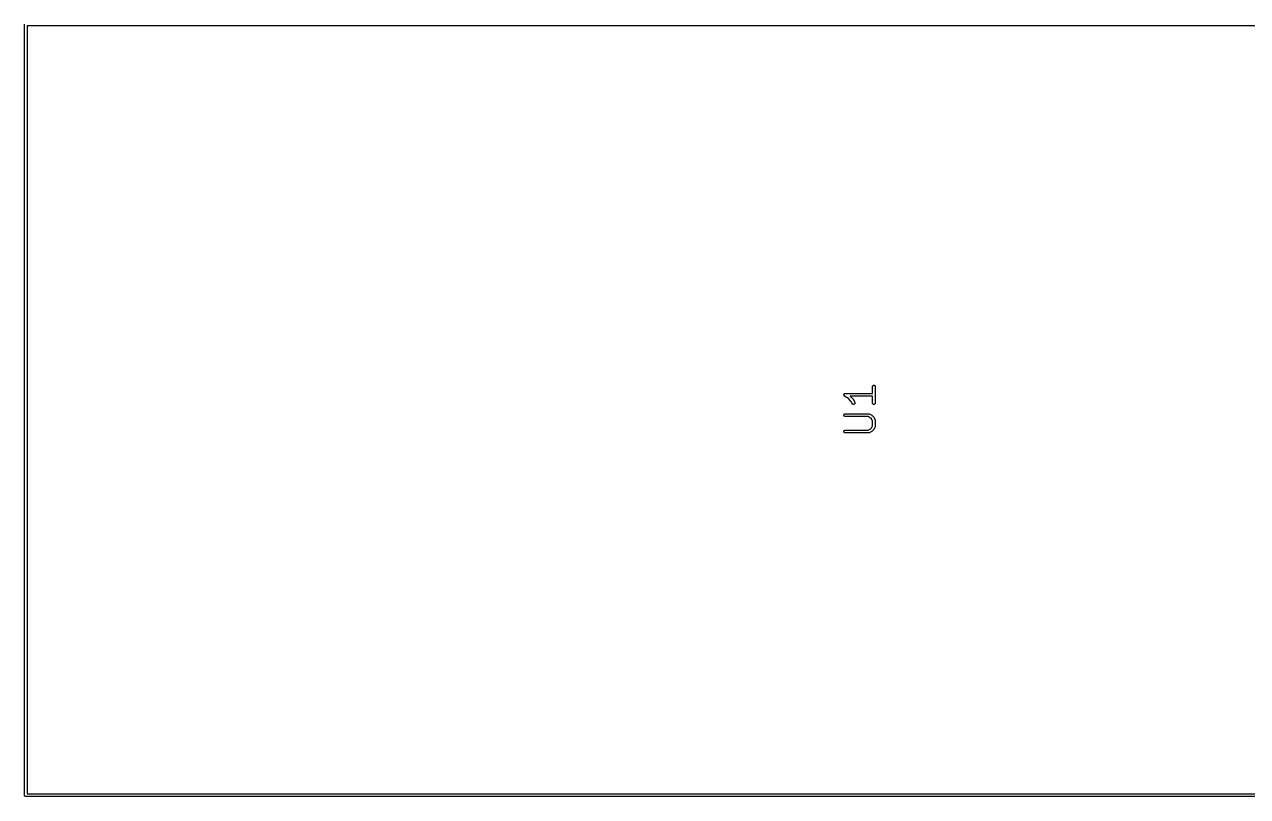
# Model space of a CAD drawing. Header units: metres. Extents: x 89 to 153, y -105 to 4.
# Drawn here: x 88.54 to 131.37, y -72.02 to -44.98 of the extents above; entities that cross this region are included whole.
import ezdxf

# ---------------------------------------------------------------- set-up
doc = ezdxf.new("R2010")
doc.units = ezdxf.units.M

msp = doc.modelspace()

# ---------------------------------------------------------------- linework, layer by layer
for points in [[(88.54, -44.975), (88.541, -44.97)], [(153.06, -72.025), (88.59, -72.025), (88.585, -72.024), (88.58, -72.024), (88.576, -72.022), (88.571, -72.021), (88.567, -72.019), (88.562, -72.016), (88.559, -72.013), (88.555, -72.01), (88.552, -72.006), (88.549, -72.003), (88.546, -71.998), (88.544, -71.994), (88.543, -71.989), (88.541, -71.985), (88.541, -71.98), (88.54, -71.975), (88.54, -44.975)], [(134.225, -45.025), (88.64, -45.025), (88.64, -45.025), (88.64, -45.025), (88.64, -45.025), (88.64, -45.025), (88.64, -45.025), (88.64, -45.025), (88.64, -45.025), (88.64, -45.025), (88.64, -45.025), (88.64, -45.025), (88.64, -45.025), (88.64, -45.025), (88.64, -45.025), (88.64, -45.025), (88.64, -45.025), (88.64, -45.025), (88.64, -45.025), (88.64, -45.025), (88.64, -45.025), (88.64, -45.025), (88.64, -45.025), (88.64, -45.025), (88.64, -45.025), (88.64, -45.025), (88.64, -45.025), (88.64, -45.025), (88.64, -45.025), (88.64, -45.025), (88.64, -45.025), (88.64, -45.025), (88.64, -45.025), (88.64, -45.025), (88.64, -45.025), (88.64, -45.025), (88.64, -45.025), (88.64, -45.025), (88.64, -45.025), (88.64, -45.025), (88.64, -45.025), (88.64, -45.025), (88.64, -45.025), (88.64, -45.025), (88.64, -45.025), (88.64, -45.025), (88.64, -45.025), (88.64, -45.025), (88.64, -45.025), (88.64, -45.025), (88.64, -45.025), (88.64, -45.025), (88.64, -45.025), (88.64, -45.025), (88.64, -45.025), (88.64, -45.025), (88.64, -45.025), (88.64, -45.025), (88.64, -45.025), (88.64, -45.025), (88.64, -45.025), (88.64, -45.025), (88.64, -45.025), (88.64, -45.025), (88.64, -45.025), (88.64, -45.025), (88.64, -45.025), (88.64, -45.025), (88.64, -45.025), (88.64, -45.025), (88.64, -45.025), (88.64, -45.025), (88.64, -45.025), (88.64, -45.025), (88.64, -45.025), (88.64, -45.025), (88.64, -45.025), (88.64, -45.025), (88.64, -45.025), (88.64, -45.025), (88.64, -45.025), (88.64, -45.025), (88.64, -45.025), (88.64, -45.025), (88.64, -45.025), (88.64, -45.025), (88.64, -45.025), (88.64, -45.025), (88.64, -45.025), (88.64, -45.025), (88.64, -45.025), (88.64, -45.025), (88.64, -45.025), (88.64, -45.025), (88.64, -45.025), (88.64, -45.025), (88.64, -45.025), (88.64, -45.025), (88.64, -45.025), (88.64, -71.925), (88.64, -71.925), (88.64, -71.925), (88.64, -71.925), (88.64, -71.925), (88.64, -71.925), (88.64, -71.925), (88.64, -71.925), (88.64, -71.925), (88.64, -71.925), (88.64, -71.925), (88.64, -71.925), (88.64, -71.925), (88.64, -71.925), (88.64, -71.925), (88.64, -71.925), (88.64, -71.925), (88.64, -71.925), (88.64, -71.925), (88.64, -71.925), (88.64, -71.925), (88.64, -71.925), (88.64, -71.925), (88.64, -71.925), (88.64, -71.925), (88.64, -71.925), (88.64, -71.925), (88.64, -71.925), (88.64, -71.925), (88.64, -71.925), (88.64, -71.925), (88.64, -71.925), (88.64, -71.925), (88.64, -71.925), (88.64, -71.925), (88.64, -71.925), (88.64, -71.925), (88.64, -71.925), (88.64, -71.925), (88.64, -71.925), (88.64, -71.925), (88.64, -71.925), (88.64, -71.925), (88.64, -71.925), (88.64, -71.925), (88.64, -71.925), (88.64, -71.925), (88.64, -71.925), (88.64, -71.925), (88.64, -71.925), (88.64, -71.925), (88.64, -71.925), (88.64, -71.925), (88.64, -71.925), (88.64, -71.925), (88.64, -71.925), (88.64, -71.925), (88.64, -71.925), (88.64, -71.925), (88.64, -71.925), (88.64, -71.925), (88.64, -71.925), (88.64, -71.925), (88.64, -71.925), (88.64, -71.925), (88.64, -71.925), (88.64, -71.925), (88.64, -71.925), (88.64, -71.925), (88.64, -71.925), (88.64, -71.925), (88.64, -71.925), (88.64, -71.925), (88.64, -71.925), (88.64, -71.925), (88.64, -71.925), (88.64, -71.925), (88.64, -71.925), (88.64, -71.925), (88.64, -71.925), (88.64, -71.925), (88.64, -71.925), (88.64, -71.925), (88.64, -71.925), (88.64, -71.925), (88.64, -71.925), (88.64, -71.925), (88.64, -71.925), (88.64, -71.925), (88.64, -71.925), (88.64, -71.925), (88.64, -71.925), (88.64, -71.925), (88.64, -71.925), (88.64, -71.925), (88.64, -71.925), (88.64, -71.925), (88.64, -71.925), (153.01, -71.925)], [(117.233, -57.951), (117.233, -57.951), (117.233, -57.951), (117.233, -57.951), (117.233, -57.951), (117.233, -57.951), (117.233, -57.951), (117.233, -57.951), (117.233, -57.949), (117.233, -57.949), (117.233, -57.946), (117.233, -57.946), (117.233, -57.946), (117.233, -57.946), (117.233, -57.946), (117.233, -57.946), (117.233, -57.946), (117.233, -57.946), (117.233, -57.946), (117.233, -57.946), (117.233, -57.944), (117.233, -57.944), (117.234, -57.942), (117.234, -57.942), (117.234, -57.942), (117.234, -57.942), (117.234, -57.942), (117.234, -57.942), (117.234, -57.942), (117.234, -57.942), (117.234, -57.942), (117.234, -57.942), (117.234, -57.939), (117.234, -57.939), (117.235, -57.937), (117.235, -57.937), (117.235, -57.937), (117.235, -57.937), (117.235, -57.937), (117.235, -57.937), (117.235, -57.937), (117.235, -57.937), (117.235, -57.937), (117.235, -57.937), (117.236, -57.935), (117.236, -57.935), (117.237, -57.932), (117.237, -57.932), (117.237, -57.932), (117.237, -57.932), (117.237, -57.932), (117.237, -57.932), (117.237, -57.932), (117.237, -57.932), (117.237, -57.932), (117.237, -57.932), (117.238, -57.93), (117.238, -57.93), (117.239, -57.928), (117.239, -57.928), (117.239, -57.928), (117.239, -57.928), (117.239, -57.928), (117.239, -57.928), (117.239, -57.928), (117.239, -57.928), (117.239, -57.928), (117.239, -57.928), (117.24, -57.926), (117.24, -57.926), (117.241, -57.924), (117.241, -57.924), (117.241, -57.924), (117.241, -57.924), (117.241, -57.924), (117.241, -57.924), (117.241, -57.924), (117.241, -57.924), (117.241, -57.924), (117.241, -57.924), (117.243, -57.922), (117.243, -57.922), (117.244, -57.92), (117.244, -57.92), (117.244, -57.92), (117.244, -57.92), (117.244, -57.92), (117.244, -57.92), (117.244, -57.92), (117.244, -57.92), (117.244, -57.92), (117.244, -57.92), (117.246, -57.918), (117.246, -57.918), (117.247, -57.916), (117.247, -57.916), (117.247, -57.916), (117.247, -57.916), (117.247, -57.916), (117.247, -57.916), (117.247, -57.916), (117.247, -57.916), (117.247, -57.916), (117.247, -57.916), (117.249, -57.915), (117.249, -57.915), (117.251, -57.913), (117.251, -57.913), (117.251, -57.913), (117.251, -57.913), (117.251, -57.913), (117.251, -57.913), (117.251, -57.913), (117.251, -57.913), (117.251, -57.913), (117.251, -57.913), (117.253, -57.911), (117.253, -57.911), (117.255, -57.91), (117.255, -57.91), (117.255, -57.91), (117.255, -57.91), (117.255, -57.91), (117.255, -57.91), (117.255, -57.91), (117.255, -57.91), (117.255, -57.91), (117.255, -57.91), (117.257, -57.909), (117.257, -57.909), (117.259, -57.908), (117.259, -57.908), (117.259, -57.908), (117.259, -57.908), (117.259, -57.908), (117.259, -57.908), (117.259, -57.908), (117.259, -57.908), (117.259, -57.908), (117.259, -57.908), (117.261, -57.906), (117.261, -57.906), (117.263, -57.905), (117.263, -57.905), (117.263, -57.905), (117.263, -57.905), (117.263, -57.905), (117.263, -57.905), (117.263, -57.905), (117.263, -57.905), (117.263, -57.905), (117.263, -57.905), (117.266, -57.905), (117.266, -57.905), (117.268, -57.904), (117.268, -57.904), (117.268, -57.904), (117.268, -57.904), (117.268, -57.904), (117.268, -57.904), (117.268, -57.904), (117.268, -57.904), (117.268, -57.904), (117.268, -57.904), (117.27, -57.903), (117.27, -57.903), (117.273, -57.903), (117.273, -57.903), (117.273, -57.903), (117.273, -57.903), (117.273, -57.903), (117.273, -57.903), (117.273, -57.903), (117.273, -57.903), (117.273, -57.903), (117.273, -57.903), (117.275, -57.902), (117.275, -57.902), (117.278, -57.902), (117.278, -57.902), (117.278, -57.902), (117.278, -57.902), (117.278, -57.902), (117.278, -57.902), (117.278, -57.902), (117.278, -57.902), (117.278, -57.902), (117.278, -57.902), (117.28, -57.902), (117.28, -57.902), (117.282, -57.902), (117.282, -57.902), (117.282, -57.902), (117.282, -57.902), (117.282, -57.902), (117.282, -57.902), (117.282, -57.902), (117.282, -57.902), (117.282, -57.902), (117.282, -57.902), (118.232, -57.902), (118.232, -57.902), (118.232, -57.902), (118.232, -57.902), (118.232, -57.902), (118.232, -57.902), (118.232, -57.902), (118.232, -57.902), (118.232, -57.902), (118.232, -57.902), (118.232, -57.902), (118.232, -57.902), (118.232, -57.902), (118.232, -57.902), (118.233, -57.902), (118.233, -57.902), (118.233, -57.902), (118.233, -57.902), (118.233, -57.902), (118.233, -57.902), (118.233, -57.902), (118.233, -57.902), (118.233, -57.902), (118.233, -57.902), (118.233, -57.902), (118.233, -57.902), (118.233, -57.902), (118.233, -57.902), (118.233, -57.902), (118.233, -57.902), (118.233, -57.902), (118.233, -57.902), (118.233, -57.902), (118.233, -57.902), (118.233, -57.902), (118.233, -57.902), (118.233, -57.902), (118.233, -57.902), (118.233, -57.902), (118.233, -57.902), (118.233, -57.902), (118.233, -57.902), (118.233, -57.902), (118.233, -57.902), (118.233, -57.902), (118.233, -57.902), (118.233, -57.902), (118.233, -57.902), (118.233, -57.902), (118.233, -57.902), (118.233, -57.902), (118.233, -57.902), (118.233, -57.902), (118.233, -57.902), (118.233, -57.902), (118.233, -57.902), (118.233, -57.902), (118.233, -57.902), (118.233, -57.902), (118.233, -57.902), (118.233, -57.901), (118.233, -57.901), (118.233, -57.901), (118.233, -57.901), (118.233, -57.901), (118.233, -57.901), (118.233, -57.901), (118.233, -57.901), (118.233, -57.901), (118.233, -57.901), (118.233, -57.901), (118.233, -57.901), (118.233, -57.901), (118.233, -57.901), (118.233, -57.901), (118.233, -57.901), (118.233, -57.901), (118.233, -57.901), (118.233, -57.901), (118.233, -57.901), (118.233, -57.901), (118.233, -57.901), (118.233, -57.901), (118.233, -57.901), (118.233, -57.901), (118.233, -57.901), (118.233, -57.901), (118.233, -57.901), (118.233, -57.901), (118.233, -57.901), (118.233, -57.901), (118.233, -57.901), (118.233, -57.901), (118.233, -57.901), (118.233, -57.901), (118.233, -57.901), (118.233, -57.901), (118.233, -57.901), (118.233, -57.665), (118.233, -57.661), (118.234, -57.656), (118.235, -57.651), (118.237, -57.647), (118.239, -57.642), (118.241, -57.638), (118.244, -57.634), (118.247, -57.63), (118.251, -57.627), (118.255, -57.624), (118.259, -57.622), (118.263, -57.62), (118.268, -57.618), (118.273, -57.617), (118.278, -57.616), (118.282, -57.616), (118.287, -57.616), (118.292, -57.617), (118.297, -57.618), (118.301, -57.62), (118.306, -57.622), (118.31, -57.624), (118.314, -57.627), (118.317, -57.63), (118.321, -57.634), (118.324, -57.638), (118.326, -57.642), (118.328, -57.647), (118.33, -57.651), (118.331, -57.656), (118.332, -57.661), (118.332, -57.665), (118.332, -58.237), (118.332, -58.242), (118.331, -58.247), (118.33, -58.251), (118.328, -58.256), (118.326, -58.26), (118.324, -58.264), (118.321, -58.268), (118.317, -58.272), (118.314, -58.275), (118.31, -58.278), (118.306, -58.281), (118.301, -58.283), (118.297, -58.284), (118.292, -58.285), (118.287, -58.286), (118.282, -58.286), (118.278, -58.286), (118.273, -58.285), (118.268, -58.284), (118.263, -58.283), (118.259, -58.281), (118.255, -58.278), (118.251, -58.275), (118.247, -58.272), (118.244, -58.268), (118.241, -58.264), (118.239, -58.26), (118.237, -58.256), (118.235, -58.251), (118.234, -58.247), (118.233, -58.242), (118.233, -58.237), (118.233, -58.001), (118.233, -58.001), (118.233, -58.001), (118.233, -58.001), (118.233, -58.001), (118.233, -58.001), (118.233, -58.001), (118.233, -58.001), (118.233, -58.001), (118.233, -58.001), (118.233, -58.001), (118.233, -58.001), (118.233, -58.001), (118.233, -58.001), (118.233, -58.001), (118.233, -58.001), (118.233, -58.001), (118.233, -58.001), (118.233, -58.001), (118.233, -58.001), (118.233, -58.001), (118.233, -58.001), (118.233, -58.001), (118.233, -58.001), (118.233, -58.001), (118.233, -58.001), (118.233, -58.001), (118.233, -58.001), (118.233, -58.001), (118.233, -58.001), (118.233, -58.001), (118.233, -58.001), (118.233, -58.001), (118.233, -58.001), (118.233, -58.001), (118.233, -58.001), (118.233, -58.001), (118.233, -58.001), (118.233, -58.001), (118.233, -58.001), (118.233, -58.001), (118.233, -58.001), (118.233, -58.001), (118.233, -58.001), (118.233, -58.001), (118.233, -58.001), (118.233, -58.001), (118.233, -58.001), (118.233, -58.001), (118.233, -58.001), (118.233, -58.001), (118.233, -58.001), (118.233, -58.001), (118.233, -58.001), (118.233, -58.001), (118.233, -58.001), (118.233, -58.001), (118.233, -58.001), (118.233, -58.001), (118.233, -58.001), (118.233, -58.001), (118.233, -58.001), (118.233, -58.001), (118.233, -58.001), (118.233, -58.001), (118.233, -58.001), (118.233, -58.001), (118.233, -58.001), (118.233, -58.001), (118.233, -58.001), (118.233, -58.001), (118.233, -58.001), (118.233, -58.001), (118.233, -58.001), (118.233, -58.001), (118.233, -58.001), (118.233, -58.001), (118.233, -58.001), (118.233, -58.001), (118.233, -58.001), (118.233, -58.001), (118.233, -58.001), (118.233, -58.001), (118.233, -58.001), (118.232, -58.001), (118.232, -58.001), (118.232, -58.001), (118.232, -58.001), (118.232, -58.001), (118.232, -58.001), (118.232, -58.001), (118.232, -58.001), (118.232, -58.001), (118.232, -58.001), (118.232, -58.001), (118.232, -58.001), (118.232, -58.001), (118.232, -58.001), (117.448, -58.001), (117.448, -58.001), (117.448, -58.001), (117.448, -58.001), (117.448, -58.001), (117.448, -58.001), (117.448, -58.001), (117.448, -58.001), (117.448, -58.001), (117.448, -58.001), (117.448, -58.001), (117.448, -58.001), (117.448, -58.001), (117.448, -58.001), (117.448, -58.001), (117.448, -58.001), (117.448, -58.001), (117.448, -58.001), (117.447, -58.001), (117.447, -58.001), (117.447, -58.001), (117.447, -58.001), (117.447, -58.001), (117.447, -58.001), (117.447, -58.001), (117.447, -58.001), (117.447, -58.001), (117.447, -58.001), (117.447, -58.001), (117.447, -58.001), (117.447, -58.001), (117.447, -58.001), (117.447, -58.001), (117.447, -58.001), (117.447, -58.001), (117.447, -58.001), (117.447, -58.001), (117.447, -58.001), (117.447, -58.001), (117.447, -58.001), (117.447, -58.001), (117.447, -58.001), (117.447, -58.001), (117.447, -58.001), (117.447, -58.001), (117.447, -58.001), (117.447, -58.001), (117.447, -58.001), (117.447, -58.001), (117.447, -58.001), (117.447, -58.001), (117.447, -58.001), (117.447, -58.001), (117.447, -58.001), (117.447, -58.001), (117.447, -58.001), (117.447, -58.001), (117.447, -58.001), (117.447, -58.001), (117.447, -58.001), (117.447, -58.001), (117.447, -58.001), (117.447, -58.001), (117.447, -58.001), (117.447, -58.001), (117.447, -58.001), (117.447, -58.001), (117.447, -58.001), (117.447, -58.001), (117.447, -58.001), (117.447, -58.001), (117.447, -58.001), (117.447, -58.001), (117.447, -58.001), (117.447, -58.001), (117.447, -58.001), (117.447, -58.001), (117.447, -58.001), (117.447, -58.001), (117.447, -58.001), (117.447, -58.001), (117.447, -58.001), (117.447, -58.001), (117.447, -58.001), (117.447, -58.001), (117.447, -58.001), (117.447, -58.001), (117.447, -58.001), (117.447, -58.001), (117.447, -58.001), (117.447, -58.001), (117.447, -58.001), (117.447, -58.001), (117.447, -58.001), (117.447, -58.001), (117.447, -58.001), (117.447, -58.001), (117.447, -58.001), (117.447, -58.001), (117.447, -58.001), (117.447, -58.001), (117.447, -58.001), (117.447, -58.001), (117.447, -58.001), (117.447, -58.001), (117.447, -58.001), (117.447, -58.001), (117.447, -58.001), (117.447, -58.001), (117.447, -58.001), (117.447, -58.001), (117.447, -58.001), (117.447, -58.001), (117.447, -58.001), (117.447, -58.001), (117.447, -58.001), (117.447, -58.001), (117.447, -58.001), (117.447, -58.001), (117.447, -58.001), (117.447, -58.001), (117.447, -58.001), (117.447, -58.001), (117.447, -58.001), (117.447, -58.001), (117.447, -58.001), (117.447, -58.001), (117.447, -58.001), (117.447, -58.001), (117.447, -58.001), (117.447, -58.001), (117.447, -58.001), (117.447, -58.001), (117.447, -58.001), (117.447, -58.002), (117.447, -58.002), (117.447, -58.002), (117.447, -58.002), (117.447, -58.002), (117.447, -58.002), (117.447, -58.002), (117.447, -58.002), (117.447, -58.002), (117.447, -58.002), (117.447, -58.002), (117.447, -58.002), (117.447, -58.002), (117.447, -58.002), (117.447, -58.002), (117.447, -58.002), (117.447, -58.002), (117.447, -58.002), (117.447, -58.002), (117.447, -58.002), (117.447, -58.002), (117.447, -58.002), (117.447, -58.002), (117.447, -58.002), (117.453, -58.005), (117.453, -58.005), (117.453, -58.005), (117.453, -58.005), (117.453, -58.005), (117.453, -58.005), (117.453, -58.005), (117.453, -58.005), (117.453, -58.005), (117.453, -58.005), (117.455, -58.007), (117.455, -58.007), (117.457, -58.008), (117.457, -58.008), (117.457, -58.008), (117.457, -58.008), (117.457, -58.008), (117.457, -58.008), (117.457, -58.008), (117.457, -58.008), (117.457, -58.008), (117.457, -58.008), (117.458, -58.01), (117.458, -58.01), (117.46, -58.011), (117.46, -58.011), (117.46, -58.011), (117.46, -58.011), (117.46, -58.011), (117.46, -58.011), (117.46, -58.011), (117.46, -58.011), (117.46, -58.011), (117.46, -58.011), (117.556, -58.107), (117.556, -58.107), (117.556, -58.107), (117.556, -58.107), (117.556, -58.107), (117.556, -58.107), (117.556, -58.107), (117.556, -58.107), (117.556, -58.107), (117.556, -58.108), (117.558, -58.109), (117.558, -58.109), (117.558, -58.109), (117.558, -58.109), (117.558, -58.109), (117.558, -58.109), (117.558, -58.109), (117.559, -58.11), (117.559, -58.111), (117.559, -58.111), (117.559, -58.111), (117.559, -58.111), (117.559, -58.111), (117.559, -58.111), (117.559, -58.111), (117.559, -58.111), (117.56, -58.111), (117.561, -58.113), (117.561, -58.113), (117.561, -58.113), (117.561, -58.113), (117.561, -58.113), (117.561, -58.113), (117.561, -58.113), (117.562, -58.114), (117.562, -58.115), (117.562, -58.115), (117.562, -58.115), (117.562, -58.115), (117.562, -58.115), (117.562, -58.115), (117.562, -58.115), (117.562, -58.115), (117.562, -58.115), (117.563, -58.117), (117.563, -58.117), (117.563, -58.117), (117.563, -58.117), (117.563, -58.117), (117.563, -58.117), (117.563, -58.117), (117.564, -58.118), (117.564, -58.119), (117.564, -58.119), (117.564, -58.119), (117.564, -58.119), (117.564, -58.119), (117.564, -58.119), (117.564, -58.119), (117.564, -58.119), (117.565, -58.12), (117.612, -58.215), (117.614, -58.219), (117.616, -58.224), (117.617, -58.229), (117.618, -58.233), (117.618, -58.238), (117.617, -58.243), (117.616, -58.248), (117.615, -58.253), (117.613, -58.257), (117.611, -58.261), (117.609, -58.266), (117.606, -58.269), (117.602, -58.273), (117.598, -58.276), (117.595, -58.279), (117.59, -58.281), (117.586, -58.283), (117.581, -58.285), (117.576, -58.286), (117.572, -58.286), (117.567, -58.286), (117.562, -58.286), (117.557, -58.285), (117.552, -58.284), (117.548, -58.282), (117.544, -58.28), (117.54, -58.277), (117.536, -58.274), (117.532, -58.271), (117.529, -58.267), (117.526, -58.263), (117.524, -58.259), (117.48, -58.171), (117.48, -58.171), (117.48, -58.171), (117.48, -58.171), (117.48, -58.171), (117.48, -58.171), (117.48, -58.171), (117.48, -58.171), (117.48, -58.171), (117.48, -58.171), (117.48, -58.171), (117.48, -58.171), (117.48, -58.171), (117.48, -58.171), (117.48, -58.171), (117.48, -58.171), (117.48, -58.171), (117.48, -58.171), (117.48, -58.171), (117.48, -58.171), (117.394, -58.085), (117.394, -58.085), (117.394, -58.085), (117.394, -58.085), (117.394, -58.085), (117.394, -58.085), (117.394, -58.085), (117.394, -58.085), (117.394, -58.085), (117.394, -58.085), (117.394, -58.085), (117.394, -58.085), (117.394, -58.085), (117.394, -58.085), (117.255, -57.992), (117.255, -57.992), (117.255, -57.992), (117.255, -57.992), (117.255, -57.992), (117.255, -57.992), (117.255, -57.992), (117.255, -57.992), (117.255, -57.992), (117.255, -57.992), (117.253, -57.991), (117.253, -57.991), (117.251, -57.99), (117.251, -57.99), (117.251, -57.99), (117.251, -57.99), (117.251, -57.99), (117.251, -57.99), (117.251, -57.99), (117.251, -57.99), (117.251, -57.99), (117.251, -57.99), (117.249, -57.988), (117.249, -57.988), (117.247, -57.986), (117.247, -57.986), (117.247, -57.986), (117.247, -57.986), (117.247, -57.986), (117.247, -57.986), (117.247, -57.986), (117.247, -57.986), (117.247, -57.986), (117.247, -57.986), (117.246, -57.984), (117.246, -57.984), (117.244, -57.983), (117.244, -57.983), (117.244, -57.983), (117.244, -57.983), (117.244, -57.983), (117.244, -57.983), (117.244, -57.983), (117.244, -57.983), (117.244, -57.983), (117.244, -57.983), (117.243, -57.981), (117.243, -57.981), (117.241, -57.979), (117.241, -57.979), (117.241, -57.979), (117.241, -57.979), (117.241, -57.979), (117.241, -57.979), (117.241, -57.979), (117.241, -57.979), (117.241, -57.979), (117.241, -57.979), (117.24, -57.977), (117.24, -57.977), (117.239, -57.975), (117.239, -57.975), (117.239, -57.975), (117.239, -57.975), (117.239, -57.975), (117.239, -57.975), (117.239, -57.975), (117.239, -57.975), (117.239, -57.975), (117.239, -57.975), (117.238, -57.972), (117.238, -57.972), (117.237, -57.97), (117.237, -57.97), (117.237, -57.97), (117.237, -57.97), (117.237, -57.97), (117.237, -57.97), (117.237, -57.97), (117.237, -57.97), (117.237, -57.97), (117.237, -57.97), (117.236, -57.968), (117.236, -57.968), (117.235, -57.966), (117.235, -57.966), (117.235, -57.966), (117.235, -57.966), (117.235, -57.966), (117.235, -57.966), (117.235, -57.966), (117.235, -57.966), (117.235, -57.966), (117.235, -57.966), (117.234, -57.963), (117.234, -57.963), (117.234, -57.961), (117.234, -57.961), (117.234, -57.961), (117.234, -57.961), (117.234, -57.961), (117.234, -57.961), (117.234, -57.961), (117.234, -57.961), (117.234, -57.961), (117.234, -57.961), (117.233, -57.958), (117.233, -57.958), (117.233, -57.958), (117.233, -57.956), (117.233, -57.956), (117.233, -57.956), (117.233, -57.956), (117.233, -57.956), (117.233, -57.956), (117.233, -57.956), (117.233, -57.956), (117.233, -57.956), (117.233, -57.956), (117.233, -57.954), (117.233, -57.954), (117.233, -57.951), (117.233, -57.951), (117.233, -57.951)], [(117.282, -58.715), (117.278, -58.715), (117.273, -58.714), (117.268, -58.713), (117.263, -58.711), (117.259, -58.709), (117.255, -58.707), (117.251, -58.704), (117.247, -58.7), (117.244, -58.697), (117.241, -58.693), (117.239, -58.689), (117.237, -58.684), (117.235, -58.68), (117.234, -58.675), (117.233, -58.67), (117.233, -58.665), (117.233, -58.661), (117.234, -58.656), (117.235, -58.651), (117.237, -58.647), (117.239, -58.642), (117.241, -58.638), (117.244, -58.634), (117.247, -58.63), (117.251, -58.627), (117.255, -58.624), (117.259, -58.622), (117.263, -58.62), (117.268, -58.618), (117.273, -58.617), (117.278, -58.616), (117.282, -58.616), (118.092, -58.616), (118.094, -58.616), (118.094, -58.616), (118.094, -58.616), (118.094, -58.616), (118.094, -58.616), (118.094, -58.616), (118.094, -58.616), (118.095, -58.616), (118.096, -58.616), (118.096, -58.616), (118.096, -58.616), (118.096, -58.616), (118.096, -58.616), (118.096, -58.616), (118.096, -58.616), (118.096, -58.616), (118.097, -58.616), (118.099, -58.616), (118.099, -58.616), (118.099, -58.616), (118.099, -58.616), (118.099, -58.616), (118.099, -58.616), (118.099, -58.616), (118.1, -58.617), (118.101, -58.617), (118.101, -58.617), (118.101, -58.617), (118.101, -58.617), (118.101, -58.617), (118.101, -58.617), (118.101, -58.617), (118.101, -58.617), (118.102, -58.617), (118.103, -58.617), (118.103, -58.617), (118.103, -58.617), (118.103, -58.617), (118.103, -58.617), (118.103, -58.617), (118.103, -58.617), (118.105, -58.618), (118.106, -58.618), (118.106, -58.618), (118.106, -58.618), (118.106, -58.618), (118.106, -58.618), (118.106, -58.618), (118.106, -58.618), (118.106, -58.618), (118.106, -58.618), (118.108, -58.619), (118.108, -58.619), (118.108, -58.619), (118.108, -58.619), (118.108, -58.619), (118.108, -58.619), (118.108, -58.619), (118.11, -58.619), (118.11, -58.62), (118.11, -58.62), (118.11, -58.62), (118.11, -58.62), (118.11, -58.62), (118.11, -58.62), (118.11, -58.62), (118.11, -58.62), (118.111, -58.62), (118.112, -58.62), (118.112, -58.62), (118.112, -58.62), (118.112, -58.62), (118.112, -58.62), (118.112, -58.62), (118.112, -58.62), (118.114, -58.621), (118.209, -58.669), (118.21, -58.669), (118.21, -58.669), (118.21, -58.669), (118.21, -58.669), (118.21, -58.669), (118.21, -58.669), (118.21, -58.669), (118.21, -58.669), (118.211, -58.669), (118.212, -58.67), (118.212, -58.67), (118.212, -58.67), (118.212, -58.67), (118.212, -58.67), (118.212, -58.67), (118.212, -58.67), (118.214, -58.671), (118.214, -58.672), (118.214, -58.672), (118.214, -58.672), (118.214, -58.672), (118.214, -58.672), (118.214, -58.672), (118.214, -58.672), (118.214, -58.672), (118.215, -58.672), (118.216, -58.673), (118.216, -58.673), (118.216, -58.673), (118.216, -58.673), (118.216, -58.673), (118.216, -58.673), (118.216, -58.673), (118.218, -58.674), (118.218, -58.674), (118.218, -58.674), (118.218, -58.674), (118.218, -58.674), (118.218, -58.674), (118.218, -58.674), (118.218, -58.674), (118.218, -58.674), (118.219, -58.675), (118.22, -58.676), (118.22, -58.676), (118.22, -58.676), (118.22, -58.676), (118.22, -58.676), (118.22, -58.676), (118.22, -58.676), (118.221, -58.677), (118.222, -58.678), (118.222, -58.678), (118.222, -58.678), (118.222, -58.678), (118.222, -58.678), (118.222, -58.678), (118.222, -58.678), (118.222, -58.678), (118.222, -58.678), (118.27, -58.726), (118.27, -58.726), (118.27, -58.726), (118.27, -58.726), (118.27, -58.726), (118.27, -58.726), (118.27, -58.726), (118.27, -58.726), (118.27, -58.726), (118.271, -58.727), (118.272, -58.728), (118.272, -58.728), (118.272, -58.728), (118.272, -58.728), (118.272, -58.728), (118.272, -58.728), (118.272, -58.728), (118.273, -58.729), (118.273, -58.73), (118.273, -58.73), (118.273, -58.73), (118.273, -58.73), (118.273, -58.73), (118.273, -58.73), (118.273, -58.73), (118.273, -58.73), (118.274, -58.73), (118.275, -58.732), (118.275, -58.732), (118.275, -58.732), (118.275, -58.732), (118.275, -58.732), (118.275, -58.732), (118.275, -58.732), (118.276, -58.733), (118.276, -58.734), (118.276, -58.734), (118.276, -58.734), (118.276, -58.734), (118.276, -58.734), (118.276, -58.734), (118.276, -58.734), (118.276, -58.734), (118.277, -58.734), (118.278, -58.736), (118.278, -58.736), (118.278, -58.736), (118.278, -58.736), (118.278, -58.736), (118.278, -58.736), (118.278, -58.736), (118.278, -58.737), (118.279, -58.738), (118.279, -58.738), (118.279, -58.738), (118.279, -58.738), (118.279, -58.738), (118.279, -58.738), (118.279, -58.738), (118.279, -58.738), (118.279, -58.739), (118.327, -58.834), (118.327, -58.835), (118.327, -58.835), (118.327, -58.835), (118.327, -58.835), (118.327, -58.835), (118.327, -58.835), (118.327, -58.835), (118.328, -58.837), (118.328, -58.838), (118.328, -58.838), (118.328, -58.838), (118.328, -58.838), (118.328, -58.838), (118.328, -58.838), (118.328, -58.838), (118.328, -58.838), (118.329, -58.838), (118.329, -58.84), (118.329, -58.84), (118.329, -58.84), (118.329, -58.84), (118.329, -58.84), (118.329, -58.84), (118.329, -58.84), (118.33, -58.842), (118.33, -58.842), (118.33, -58.842), (118.33, -58.842), (118.33, -58.842), (118.33, -58.842), (118.33, -58.842), (118.33, -58.842), (118.33, -58.842), (118.33, -58.843), (118.331, -58.845), (118.331, -58.845), (118.331, -58.845), (118.331, -58.845), (118.331, -58.845), (118.331, -58.845), (118.331, -58.845), (118.331, -58.846), (118.331, -58.847), (118.331, -58.847), (118.331, -58.847), (118.331, -58.847), (118.331, -58.847), (118.331, -58.847), (118.331, -58.847), (118.331, -58.847), (118.331, -58.848), (118.331, -58.849), (118.331, -58.849), (118.331, -58.849), (118.331, -58.849), (118.331, -58.849), (118.331, -58.849), (118.331, -58.849), (118.332, -58.851), (118.332, -58.852), (118.332, -58.852), (118.332, -58.852), (118.332, -58.852), (118.332, -58.852), (118.332, -58.852), (118.332, -58.852), (118.332, -58.852), (118.332, -58.852), (118.332, -58.854), (118.332, -58.854), (118.332, -58.854), (118.332, -58.854), (118.332, -58.854), (118.332, -58.854), (118.332, -58.854), (118.332, -58.856), (118.332, -59.046), (118.332, -59.048), (118.332, -59.048), (118.332, -59.048), (118.332, -59.048), (118.332, -59.048), (118.332, -59.048), (118.332, -59.048), (118.332, -59.05), (118.332, -59.051), (118.332, -59.051), (118.332, -59.051), (118.332, -59.051), (118.332, -59.051), (118.332, -59.051), (118.332, -59.051), (118.332, -59.051), (118.332, -59.051), (118.331, -59.053), (118.331, -59.053), (118.331, -59.053), (118.331, -59.053), (118.331, -59.053), (118.331, -59.053), (118.331, -59.053), (118.331, -59.055), (118.331, -59.055), (118.331, -59.055), (118.331, -59.055), (118.331, -59.055), (118.331, -59.055), (118.331, -59.055), (118.331, -59.055), (118.331, -59.055), (118.331, -59.056), (118.331, -59.058), (118.331, -59.058), (118.331, -59.058), (118.331, -59.058), (118.331, -59.058), (118.331, -59.058), (118.331, -59.058), (118.33, -59.06), (118.33, -59.06), (118.33, -59.06), (118.33, -59.06), (118.33, -59.06), (118.33, -59.06), (118.33, -59.06), (118.33, -59.06), (118.33, -59.06), (118.33, -59.061), (118.329, -59.062), (118.329, -59.062), (118.329, -59.062), (118.329, -59.062), (118.329, -59.062), (118.329, -59.062), (118.329, -59.062), (118.329, -59.064), (118.328, -59.065), (118.328, -59.065), (118.328, -59.065), (118.328, -59.065), (118.328, -59.065), (118.328, -59.065), (118.328, -59.065), (118.328, -59.065), (118.328, -59.065), (118.327, -59.067), (118.327, -59.067), (118.327, -59.067), (118.327, -59.067), (118.327, -59.067), (118.327, -59.067), (118.327, -59.067), (118.327, -59.069), (118.279, -59.164), (118.279, -59.164), (118.279, -59.164), (118.279, -59.164), (118.279, -59.164), (118.279, -59.164), (118.279, -59.164), (118.279, -59.164), (118.279, -59.164), (118.278, -59.165), (118.278, -59.167), (118.278, -59.167), (118.278, -59.167), (118.278, -59.167), (118.278, -59.167), (118.278, -59.167), (118.278, -59.167), (118.277, -59.168), (118.276, -59.169), (118.276, -59.169), (118.276, -59.169), (118.276, -59.169), (118.276, -59.169), (118.276, -59.169), (118.276, -59.169), (118.276, -59.169), (118.276, -59.169), (118.275, -59.171), (118.275, -59.171), (118.275, -59.171), (118.275, -59.171), (118.275, -59.171), (118.275, -59.171), (118.275, -59.171), (118.274, -59.172), (118.273, -59.173), (118.273, -59.173), (118.273, -59.173), (118.273, -59.173), (118.273, -59.173), (118.273, -59.173), (118.273, -59.173), (118.273, -59.173), (118.273, -59.173), (118.272, -59.174), (118.272, -59.174), (118.272, -59.174), (118.272, -59.174), (118.272, -59.174), (118.272, -59.174), (118.272, -59.174), (118.271, -59.176), (118.27, -59.176), (118.27, -59.176), (118.27, -59.176), (118.27, -59.176), (118.27, -59.176), (118.27, -59.176), (118.27, -59.176), (118.27, -59.176), (118.27, -59.177), (118.222, -59.224), (118.222, -59.225), (118.222, -59.225), (118.222, -59.225), (118.222, -59.225), (118.222, -59.225), (118.222, -59.225), (118.222, -59.225), (118.222, -59.225), (118.221, -59.225), (118.22, -59.226), (118.22, -59.226), (118.22, -59.226), (118.22, -59.226), (118.22, -59.226), (118.22, -59.226), (118.22, -59.226), (118.219, -59.228), (118.218, -59.228), (118.218, -59.228), (118.218, -59.228), (118.218, -59.228), (118.218, -59.228), (118.218, -59.228), (118.218, -59.228), (118.218, -59.228), (118.218, -59.228), (118.216, -59.229), (118.216, -59.229), (118.216, -59.229), (118.216, -59.229), (118.216, -59.229), (118.216, -59.229), (118.216, -59.229), (118.215, -59.23), (118.214, -59.231), (118.214, -59.231), (118.214, -59.231), (118.214, -59.231), (118.214, -59.231), (118.214, -59.231), (118.214, -59.231), (118.214, -59.231), (118.214, -59.231), (118.212, -59.232), (118.212, -59.232), (118.212, -59.232), (118.212, -59.232), (118.212, -59.232), (118.212, -59.232), (118.212, -59.232), (118.211, -59.233), (118.21, -59.233), (118.21, -59.233), (118.21, -59.233), (118.21, -59.233), (118.21, -59.233), (118.21, -59.233), (118.21, -59.233), (118.21, -59.233), (118.209, -59.234), (118.114, -59.281), (118.112, -59.282), (118.112, -59.282), (118.112, -59.282), (118.112, -59.282), (118.112, -59.282), (118.112, -59.282), (118.112, -59.282), (118.111, -59.283), (118.11, -59.283), (118.11, -59.283), (118.11, -59.283), (118.11, -59.283), (118.11, -59.283), (118.11, -59.283), (118.11, -59.283), (118.11, -59.283), (118.11, -59.283), (118.108, -59.284), (118.108, -59.284), (118.108, -59.284), (118.108, -59.284), (118.108, -59.284), (118.108, -59.284), (118.108, -59.284), (118.106, -59.284), (118.106, -59.284), (118.106, -59.284), (118.106, -59.284), (118.106, -59.284), (118.106, -59.284), (118.106, -59.284), (118.106, -59.284), (118.106, -59.284), (118.105, -59.285), (118.103, -59.285), (118.103, -59.285), (118.103, -59.285), (118.103, -59.285), (118.103, -59.285), (118.103, -59.285), (118.103, -59.285), (118.102, -59.285), (118.101, -59.286), (118.101, -59.286), (118.101, -59.286), (118.101, -59.286), (118.101, -59.286), (118.101, -59.286), (118.101, -59.286), (118.101, -59.286), (118.1, -59.286), (118.099, -59.286), (118.099, -59.286), (118.099, -59.286), (118.099, -59.286), (118.099, -59.286), (118.099, -59.286), (118.099, -59.286), (118.097, -59.286), (118.096, -59.286), (118.096, -59.286), (118.096, -59.286), (118.096, -59.286), (118.096, -59.286), (118.096, -59.286), (118.096, -59.286), (118.096, -59.286), (118.095, -59.286), (118.094, -59.286), (118.094, -59.286), (118.094, -59.286), (118.094, -59.286), (118.094, -59.286), (118.094, -59.286), (118.094, -59.286), (118.092, -59.286), (117.282, -59.286), (117.278, -59.286), (117.273, -59.285), (117.268, -59.284), (117.263, -59.283), (117.259, -59.281), (117.255, -59.278), (117.251, -59.275), (117.247, -59.272), (117.244, -59.268), (117.241, -59.264), (117.239, -59.26), (117.237, -59.256), (117.235, -59.251), (117.234, -59.247), (117.233, -59.242), (117.233, -59.237), (117.233, -59.232), (117.234, -59.227), (117.235, -59.223), (117.237, -59.218), (117.239, -59.214), (117.241, -59.209), (117.244, -59.205), (117.247, -59.202), (117.251, -59.199), (117.255, -59.196), (117.259, -59.193), (117.263, -59.191), (117.268, -59.19), (117.273, -59.188), (117.278, -59.188), (117.282, -59.187), (118.08, -59.187), (118.08, -59.187), (118.08, -59.187), (118.08, -59.187), (118.08, -59.187), (118.08, -59.187), (118.08, -59.187), (118.08, -59.187), (118.08, -59.187), (118.08, -59.187), (118.08, -59.187), (118.08, -59.187), (118.08, -59.187), (118.08, -59.187), (118.08, -59.187), (118.08, -59.187), (118.08, -59.187), (118.08, -59.187), (118.08, -59.187), (118.08, -59.187), (118.08, -59.187), (118.08, -59.187), (118.08, -59.187), (118.08, -59.187), (118.08, -59.187), (118.08, -59.187), (118.08, -59.187), (118.08, -59.187), (118.08, -59.187), (118.08, -59.187), (118.08, -59.187), (118.08, -59.187), (118.158, -59.149), (118.158, -59.149), (118.158, -59.149), (118.158, -59.149), (118.158, -59.149), (118.158, -59.149), (118.158, -59.149), (118.158, -59.149), (118.158, -59.149), (118.158, -59.149), (118.158, -59.149), (118.158, -59.149), (118.158, -59.149), (118.158, -59.149), (118.158, -59.149), (118.158, -59.149), (118.158, -59.149), (118.158, -59.149), (118.158, -59.149), (118.158, -59.149), (118.194, -59.112), (118.194, -59.112), (118.194, -59.112), (118.194, -59.112), (118.194, -59.112), (118.194, -59.112), (118.194, -59.112), (118.194, -59.112), (118.194, -59.112), (118.194, -59.112), (118.194, -59.112), (118.194, -59.112), (118.194, -59.112), (118.194, -59.112), (118.194, -59.112), (118.194, -59.112), (118.194, -59.112), (118.194, -59.112), (118.194, -59.112), (118.194, -59.112), (118.233, -59.035), (118.233, -59.035), (118.233, -59.035), (118.233, -59.035), (118.233, -59.035), (118.233, -59.035), (118.233, -59.035), (118.233, -59.035), (118.233, -59.035), (118.233, -59.035), (118.233, -59.035), (118.233, -59.035), (118.233, -59.035), (118.233, -59.035), (118.233, -59.035), (118.233, -59.035), (118.233, -59.035), (118.233, -59.035), (118.233, -59.035), (118.233, -59.035), (118.233, -59.035), (118.233, -59.035), (118.233, -59.035), (118.233, -59.035), (118.233, -59.035), (118.233, -59.035), (118.233, -59.035), (118.233, -59.035), (118.233, -59.035), (118.233, -59.035), (118.233, -59.035), (118.233, -59.035), (118.233, -58.868), (118.233, -58.868), (118.233, -58.868), (118.233, -58.868), (118.233, -58.868), (118.233, -58.868), (118.233, -58.868), (118.233, -58.868), (118.233, -58.868), (118.233, -58.868), (118.233, -58.868), (118.233, -58.868), (118.233, -58.868), (118.233, -58.868), (118.233, -58.868), (118.233, -58.868), (118.233, -58.868), (118.233, -58.868), (118.233, -58.868), (118.233, -58.868), (118.233, -58.868), (118.233, -58.868), (118.233, -58.868), (118.233, -58.868), (118.233, -58.868), (118.233, -58.868), (118.233, -58.868), (118.233, -58.868), (118.233, -58.868), (118.233, -58.868), (118.233, -58.868), (118.233, -58.868), (118.194, -58.79), (118.194, -58.79), (118.194, -58.79), (118.194, -58.79), (118.194, -58.79), (118.194, -58.79), (118.194, -58.79), (118.194, -58.79), (118.194, -58.79), (118.194, -58.79), (118.194, -58.79), (118.194, -58.79), (118.194, -58.79), (118.194, -58.79), (118.194, -58.79), (118.194, -58.79), (118.194, -58.79), (118.194, -58.79), (118.194, -58.79), (118.194, -58.79), (118.158, -58.754), (118.158, -58.754), (118.158, -58.754), (118.158, -58.754), (118.158, -58.754), (118.158, -58.754), (118.158, -58.754), (118.158, -58.754), (118.158, -58.754), (118.158, -58.754), (118.158, -58.754), (118.158, -58.754), (118.158, -58.754), (118.158, -58.754), (118.158, -58.754), (118.158, -58.754), (118.158, -58.754), (118.158, -58.754), (118.158, -58.754), (118.158, -58.754), (118.08, -58.715), (118.08, -58.715), (118.08, -58.715), (118.08, -58.715), (118.08, -58.715), (118.08, -58.715), (118.08, -58.715), (118.08, -58.715), (118.08, -58.715), (118.08, -58.715), (118.08, -58.715), (118.08, -58.715), (118.08, -58.715), (118.08, -58.715), (118.08, -58.715), (118.08, -58.715), (118.08, -58.715), (118.08, -58.715), (118.08, -58.715), (118.08, -58.715), (118.08, -58.715), (118.08, -58.715), (118.08, -58.715), (118.08, -58.715), (118.08, -58.715), (118.08, -58.715), (118.08, -58.715), (118.08, -58.715), (118.08, -58.715), (118.08, -58.715), (118.08, -58.715), (118.08, -58.715), (117.282, -58.715)]]:
    msp.add_lwpolyline(points)

doc.saveas('drawing.dxf')
